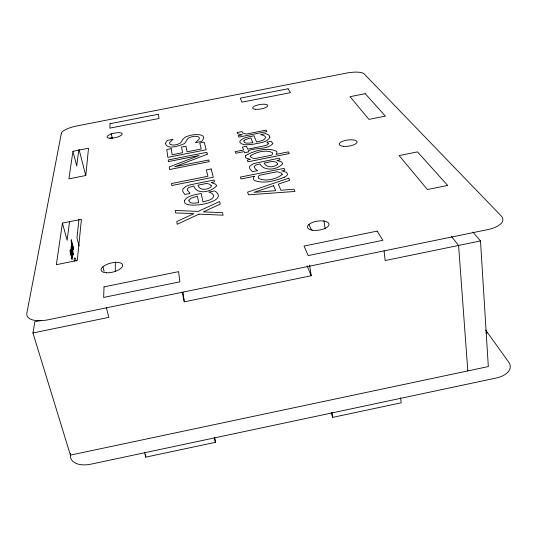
<?xml version="1.0" encoding="UTF-8"?>
<svg xmlns="http://www.w3.org/2000/svg" width="537" height="537" viewBox="0 0 537 537"><rect width="100%" height="100%" fill="white"/><g stroke="black" fill="none" stroke-linecap="round" stroke-linejoin="round"><path stroke-width="0.81" d="M115.26 271.104L115.381 261.942M70.548 453.45L70.421 455.121A22.145 12.606 -19.5 0 0 91.089 464.129L496.06 378.055A21.836 12.062 -0.6 0 0 508.767 362.233L485.643 330.007M78.905 219.667L76.959 238.019L79.114 246.04M69.562 221.452L67.138 240.261L62.426 223.09L81.423 219.297L77.315 260.452L56.345 264.701L62.426 223.09M78.818 149.729L76.724 165.946L72.931 151.313L68.897 178.855L85.799 175.498L88.518 148.252L72.925 151.327M472.916 232.105L480.494 240.938L488.314 366.57L70.421 455.121L32.932 332.967L34.878 321.69L41.409 320.347M144.466 452.282L145.755 457.148L215.411 442.327L214.693 437.601M331.154 412.846L332.759 417.356L401.159 402.804L400.602 397.843M485.965 333.068L487.596 332.725M32.932 332.967L108.897 317.347L106.373 307.782M182.171 292.235L184.298 301.841L311.232 275.743L309.641 265.258M480.494 240.938L385.17 260.539L384.076 250.819M110.051 138.217L112.508 137.734M451.275 236.287L458.571 245.443L467.821 370.913M308.976 224.54L311.453 229.849M307.09 265.862L311.232 275.743M102.916 266.768L104.124 271.4M79.127 149.729L85.745 175.532M111.166 133.585L112.28 138.264M214.33 437.433L215.411 442.327M332.007 412.423L332.759 417.356M323.972 220.754L325.14 229.03M183.023 292.135L184.298 301.841M145.661 454.718L145.755 457.148M74.274 261.15A9.27 1.322 78.4 0 1 76.294 260.922M216.344 185.399L216.337 186.131C211.356 191.904 196.918 195.26 193.763 186.024L188.809 187.48L187.413 189.044L187.4 190.199C191.078 194.656 191.42 192.978 184.741 194.441L182.674 191.132L182.842 189.017L185.822 186.346L189.856 184.903L214.008 179.996L214.498 181.868L211.142 182.54L215.592 184.137L216.344 185.399M71.884 257.948L72.032 259.431L71.931 257.216L70.092 250.43L70.401 253.511L71.884 257.948M165.383 143.406C167.034 150.165 178.646 145.822 183.184 144.198C186.339 143.124 186.292 139.009 189.145 137.667C192.105 136.64 195.676 135.525 198.67 136.942L199.368 137.975L199.281 138.949L195.461 142.661L201.664 141.432C209.148 132.592 192.521 134.237 188.413 135.955C184.46 136.539 182.392 139.774 180.593 142.889C177.599 144.748 173.485 145.796 170.128 144.366L169.585 143.46L169.739 142.459L173.042 139.311L167.235 140.459L165.383 143.406M72.764 253.135C72.159 255.283 70.582 246.96 71.233 246.423L73.388 254.961L72.717 252.497L72.764 253.135M188.917 200.234C189.011 204.55 196.025 202.832 198.69 202.704L197.368 196.206L190.984 198.207L188.917 200.234M184.372 200.697L184.835 202.986C189.91 209.041 230.427 201.435 214.773 190.897L208.859 192.085L211.712 193.246L213.78 195.421C213.37 200.267 206.604 200.69 202.946 201.852L201.127 193.401C195.461 194.944 187.675 195.106 184.372 200.697M104.03 286.865L103.641 297.424L179.868 281.831L178.566 271.648L104.03 286.865M110.025 123.718L109.863 128.128L158.992 118.476L158.449 114.213L110.025 123.718M72.529 252.262C71.314 253.424 70.703 242.247 72.529 252.262M72.488 255.995L72.28 257.384L70.642 251.43L70.703 250.954L72.099 255.545L70.904 249.222L72.488 255.995M71.367 244.744L72.918 251.665L71.736 245.416L73.113 249.953L73.166 249.49L71.562 243.617L71.367 244.744M268.299 143.379L267.795 144.721L264.922 145.708L247.638 149.172L246.51 146.245L242.462 147.051L243.556 149.984L235.159 151.649L235.723 153.273L244.16 151.595L244.57 152.696L248.685 151.877L248.262 150.783C255.471 147.333 267.319 150.098 272.91 143.547L271.125 141.352L266.755 142.224L268.299 143.379M237.193 132.498L237.703 133.632L238.623 134.075L242.368 134.834L238.213 135.66L238.764 137.136L266.808 131.578L266.124 130.129L246.315 134.055L242.59 132.975L242.046 131.538L237.193 132.498M73.066 247.664L73.227 248.926L73.388 247.51L71.26 239.703L71.092 241.1L73.066 247.664M211.242 185.695L211.128 186.708C207.631 189.93 199.61 191.038 197.999 185.171L206.745 183.426L209.745 184.265L211.242 185.695M61.372 133.263L26.85 313.138A23.937 10.371 -16.5 0 0 48.29 319.757L487.395 229.682A23.568 9.888 -3.6 0 0 501.323 216.062L364.12 73.851A14.734 4.121 -8.1 0 0 346.687 73.059L76.63 126A14.969 4.222 -12.9 0 0 61.372 133.263M269.896 137.17C267.111 142.889 258.935 142.741 253.504 144.218C249.168 144.413 243.127 146.151 239.885 142.412L239.777 141.58C242.563 136.975 249.242 137.13 253.914 135.754L256.552 141.983C259.599 141.043 264.117 140.916 265.634 137.647L265.493 136.955C263.096 133.445 255.8 135.733 265.869 133.565L269.037 135.257L269.896 137.17M282.684 163.751C277.73 169.665 264.285 171.88 260.002 163.886L255.276 165.275L254.142 166.718L255.431 169.128L257.706 170.618L252.383 171.686L249.739 168.685L249.551 166.739L249.98 165.893L253.759 163.55L279.307 158.153L280.119 159.865L276.864 160.516L281.603 161.932L282.684 163.751M244.04 140.573L243.798 141.124C244.724 144.581 250.349 142.688 252.846 142.721L250.88 137.928L245.402 139.566L244.04 140.573M282.22 174.565C276.407 179.043 265.124 182.11 258.391 178.156L258.29 176.868L259.129 175.344L277.3 171.706L281.536 173.189L282.22 174.565M250.396 156.395L251.772 157.804L254.733 158.59L271.769 155.193L272.574 153.804L272.434 152.669C265.969 149.286 255.961 152.132 250.242 156.005L250.396 156.395M245.792 155.435L245.349 157.153L245.953 157.965L250.477 159.435L247.322 160.066L247.966 161.785L289.309 153.542L288.456 151.864L275.884 154.374L276.924 152.891L276.823 151.494C268.151 146.655 254.082 150.736 245.792 155.435M277.555 164.335C273.977 167.604 266.553 168.141 264.11 163.067C268.292 162.557 274.045 159.63 277.501 163.402L277.555 164.335M199.052 214.115L177.183 224.271L176.794 221.499L193.944 213.632L175.606 212.947L175.257 210.457L198.207 211.43L219.599 201.529L220.264 204.094L203.308 211.907L222.472 212.612L223.137 215.176L199.052 214.115M284.563 177.176C275.219 180.66 263.902 184.339 254.256 180.338A14.761 5.404 -9.6 0 1 254.719 176.23L241.039 178.969L240.408 177.082L284.107 168.343L284.966 170.175L281.757 170.82L286.637 172.364L287.55 174.23A10.451 3.833 -9.3 0 1 284.563 177.176M207.322 154.206L174.76 166.739L208.812 159.966L209.242 161.624L169.551 169.524L169.195 166.953L199.173 155.488L168.443 161.597L168.222 159.972L206.826 152.307L207.322 154.206M288.731 178.17L247.57 192.159L248.483 194.824L294.981 191.447L293.947 189.252L280.945 190.266L278.294 184.164L289.745 180.331L288.731 178.17M273.615 185.735L253.994 192.34L275.682 190.669L273.615 185.735M377.155 231.118L304.049 246.04L308.171 255.578L382.894 240.294L377.155 231.118M447.65 185.44L427.425 189.541L399.119 155.569L417.504 151.884L447.65 185.44M211.142 168.933L206.356 169.887L207.92 176.264L171.504 183.533L171.78 185.52L213.29 177.223L211.142 168.933M365.214 93.68L350.037 96.673L368.966 119.389L385.385 116.133L365.214 93.68M171.196 148.675L166.765 149.555L167.853 157.361L206.168 149.756L204.188 142.144L199.771 143.017L201.241 148.997L187.091 151.803L185.963 146.171L181.533 147.051L182.587 152.703L172.135 154.77L171.196 148.675M288.074 88.773L240.254 98.157L241.986 102.171L290.497 92.646L288.074 88.773M312.346 230.178A10.861 4.564 -8.2 0 0 329.006 224.614A10.861 4.564 -8.2 0 0 313.407 222.096A10.861 4.564 -8.2 0 0 312.346 230.178M255.699 109.32A7.646 2.276 -9.6 0 0 267.701 105.883A7.646 2.276 -9.6 0 0 257.216 105.118A7.646 2.276 -9.6 0 0 255.699 109.32M110.823 138.224A7.746 2.296 -12.3 0 0 122.194 133.928A7.746 2.296 -12.3 0 0 110.81 134.163A7.746 2.296 -12.3 0 0 110.823 138.224M106.494 272.796A11.062 4.618 -14.2 0 0 122.651 265.332A11.062 4.618 -14.2 0 0 106.467 264.593A11.062 4.618 -14.2 0 0 106.494 272.796M343.438 146.306A8.995 3.088 -7.8 0 0 357.045 142.11A8.995 3.088 -7.8 0 0 343.895 140.855A8.995 3.088 -7.8 0 0 343.438 146.306"/></g></svg>
